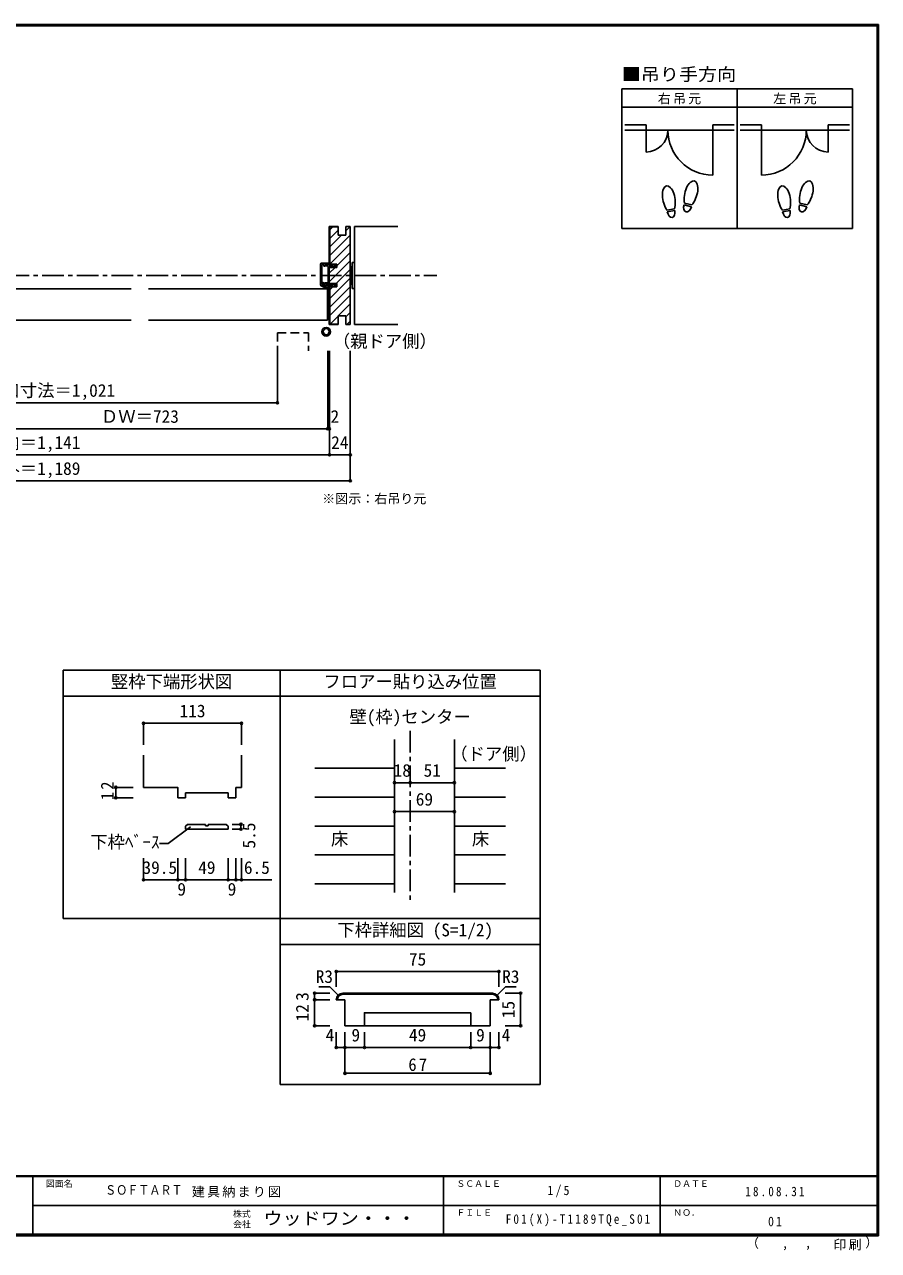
# Model space of a CAD drawing. Units: millimetres, scale not verified, with parts at other scales. Extents: x -973 to 977, y -718 to 696.
# Drawn here: x -8 to 977, y -718 to 696 of the extents above; entities that cross this region are included whole.
import ezdxf
from ezdxf.enums import TextEntityAlignment as Align

# ---------------------------------------------------------------- set-up
doc = ezdxf.new("R2010")
doc.units = ezdxf.units.MM
doc.header["$LTSCALE"] = 5
doc.header["$PDMODE"] = 32
doc.header["$PDSIZE"] = 2.5
doc.linetypes.add('CHAIN1', pattern=[8, 5, -1, 1, -1])
doc.linetypes.add('DASHED2', pattern=[3, 2, -1])
for name, color, linetype in [('0-0_補助線', 7, 'Continuous'), ('0-1_通り芯', 4, 'CHAIN1'), ('0-3_仕上げ', 7, 'Continuous'), ('0-4_枠', 3, 'Continuous'), ('0-6_扉', 6, 'Continuous'), ('0-7_金物', 7, 'Continuous'), ('0-8_戸当り', 7, 'Continuous'), ('0-A_文字', 7, 'Continuous'), ('0-B_寸法', 7, 'Continuous'), ('0-C_ハッチ', 4, 'Continuous'), ('1-4_枠', 3, 'Continuous'), ('1-B_寸法', 7, 'Continuous'), ('F-0_補助線', 7, 'Continuous'), ('F-1_枠', 6, 'Continuous'), ('F-A_文字', 7, 'Continuous')]:
    doc.layers.add(name, color=color, linetype=linetype)
doc.styles.add('HGP明朝B', font='')
doc.styles.add('ＭＳ ゴシック', font='')
doc.styles.get('HGP明朝B').set_extended_font_data('HGP明朝B')
doc.styles.get('ＭＳ ゴシック').set_extended_font_data('MS Gothic')

# ---------------------------------------------------------------- blocks, each defined once
blk = doc.blocks.new('01')
at = {"layer": '0-0_補助線'}
for p, q in [((-5.765, 14.562), (-5.765, -9.938)), ((-4.765, 15.562), (3.935, 15.562)), ((4.133, 15.036), (2.233, 13.586)), ((11.735, 12.512), (8.735, 14.412)), ((-4.265, -8.938), (-4.265, 14.062)), ((-4.265, 14.062), (-2.165, 14.062)), ((-2.165, 14.062), (-2.165, 12.062)), ((-2.165, 12.062), (-0.965, 12.062)), ((-0.965, 14.062), (1.735, 14.062)), ((-0.965, 12.062), (-0.965, 14.062)), ((1.348, 14.049), (-0.37, 13.576)), ((0.901, 12.76), (0.04, 12.448)), ((1.735, 13.812), (1.735, 14.062)), ((1.735, 13.762), (1.735, 13.512)), ((4.235, 13.512), (1.735, 13.512)), ((2.235, 12.312), (1.735, 12.312)), ((2.735, -6.438), (2.735, 11.812)), ((4.235, 13.262), (4.235, 13.512)), ((8.735, 11.762), (4.235, 11.762)), ((8.735, 11.012), (11.735, 12.512)), ((8.735, 11.012), (8.735, 11.762)), ((-5.265, -10.438), (1.735, -10.438)), ((0.93, -13.548), (-5.265, -10.438)), ((-4.265, -8.938), (-0.265, -8.938)), ((-1.282, -8.784), (-3.773, -8.007)), ((1.244, -12.923), (-3.705, -10.438)), ((-0.734, -7.488), (-3.356, -6.67)), ((-0.265, -8.889), (-0.265, -8.938)), ((2.235, -6.938), (0.275, -6.938)), ((1.735, -9.738), (0.532, -8.486)), ((1.735, -10.438), (1.735, -9.738)), ((2.835, -11.938), (2.835, -9.438)), ((3.535, -11.938), (3.535, -10.438)), ((3.535, -10.438), (8.735, -10.438)), ((8.735, -8.188), (8.735, -8.938)), ((8.735, -10.438), (8.735, -11.588))]:
    blk.add_line(p, q, dxfattribs=at)
for points in [[(4.235, 13.262), (8.735, 13.262), (8.735, 14.412)], [(8.735, -8.938), (4.235, -8.938), (4.235, 11.762)], [(3.535, -10.438), (3.535, -9.438), (2.735, -9.438), (2.735, -8.338), (0.398, -8.338)], [(8.735, -8.188), (11.735, -9.688), (8.735, -11.588)]]:
    blk.add_lwpolyline(points, dxfattribs=at)
for centre, radius, start, end in [((-4.765, 14.562), 1, 90, 180), ((3.935, 15.262), 0.3, 311.34778, 90), ((-0.165, 13.012), 0.6, 106.79003, 180), ((-0.165, 13.012), 0.6, 180, 293.33765), ((1.735, 13.312), 1, 213.47738, 270), ((1.435, 13.762), 0.3, 0, 106.79003), ((2.035, 13.812), 0.3, 180, 311.34778), ((2.235, 11.812), 0.5, 0, 90), ((-5.265, -9.938), 0.5, 180, 270), ((-3.565, -7.338), 0.7, 72.67017, 252.67017), ((-0.925, -7.638), 1.2, 252.67017, 311.40962), ((0.275, -8.138), 1.2, 90, 147.21126), ((0.235, -8.889), 0.5, 53.61521, 180), ((0.398, -9.138), 0.8, 90, 131.40962), ((1.735, -11.938), 1.8, 243.42485, 360), ((1.735, -11.938), 1.1, 243.42485, 360), ((2.235, -6.438), 0.5, 270, 0)]:
    blk.add_arc(centre, radius, start, end, dxfattribs=at)

msp = doc.modelspace()

# ---------------------------------------------------------------- linework, layer by layer
at = {"layer": '0-0_補助線'}
for radius in [5, 3.5]:
    msp.add_circle((339.872, 341.628), radius, dxfattribs=at)
at = {"layer": '0-1_通り芯'}
for p, q in [((-467.5, 406.5), (467.5, 406.5)), ((436.653, -118.5), (436.653, -315.007))]:
    msp.add_line(p, q, dxfattribs=at)
at = {"layer": '0-3_仕上げ'}
for p, q in [((422.5, 463), (372.5, 463)), ((372.5, 463), (372.5, 350)), ((422.5, 350), (372.5, 350))]:
    msp.add_line(p, q, dxfattribs=at)
at = {"layer": '0-3_仕上げ', "color": 4}
for p, q in [((326.653, -161.801), (418.653, -161.801)), ((546.653, -161.801), (487.653, -161.801)), ((326.653, -195.103), (418.653, -195.103)), ((546.653, -195.103), (487.653, -195.103)), ((326.653, -228.404), (418.653, -228.404)), ((546.653, -228.404), (487.653, -228.404)), ((326.653, -261.706), (418.653, -261.706)), ((546.653, -261.706), (487.653, -261.706)), ((326.653, -295.007), (418.653, -295.007)), ((546.653, -295.007), (487.653, -295.007))]:
    msp.add_line(p, q, dxfattribs=at)
at = {"layer": '0-4_枠'}
for p, q in [((343.5, 419.5), (343.5, 463)), ((353.5, 463), (343.5, 463)), ((344, 419.5), (344, 462.5)), ((353.5, 462.5), (344, 462.5)), ((353.5, 463), (353.5, 453)), ((362.5, 453), (353.5, 453)), ((367.5, 463), (362.5, 463)), ((362.5, 453), (362.5, 463)), ((367.5, 463), (367.5, 350)), ((352, 419.5), (343.5, 419.5)), ((343.5, 415.8), (352, 415.8)), ((343.5, 397.2), (343.5, 415.8)), ((352, 415.8), (352, 419.5)), ((343.5, 397.2), (352, 397.2)), ((352, 393.5), (352, 397.2)), ((343.5, 393.5), (343.5, 350)), ((352, 393.5), (343.5, 393.5)), ((344, 393.5), (344, 350.5)), ((362.5, 360), (353.5, 360)), ((353.5, 350), (353.5, 360)), ((362.5, 350), (362.5, 360)), ((353.5, 350), (343.5, 350)), ((353.5, 350.5), (344, 350.5)), ((367.5, 350), (362.5, 350)), ((418.653, -305.007), (418.653, -128.5)), ((487.653, -128.5), (487.653, -305.007)), ((242.307, -146.826), (242.307, -183.786)), ((168.807, -195.786), (177.807, -195.786)), ((177.807, -190.086), (226.807, -190.086)), ((177.807, -190.086), (177.807, -195.786)), ((226.807, -190.086), (226.807, -195.786)), ((226.807, -195.786), (235.807, -195.786)), ((235.807, -183.786), (235.807, -195.786)), ((235.807, -183.786), (242.307, -183.786))]:
    msp.add_line(p, q, dxfattribs=at)
msp.add_lwpolyline([(129.307, -146.826), (129.307, -183.786), (168.807, -183.786), (168.807, -195.786)], dxfattribs=at)
at = {"layer": '0-6_扉'}
for p, q in [((-91.537, 391), (114.982, 391)), ((134.982, 391), (341.5, 391)), ((341.5, 391), (341.5, 355)), ((-91.537, 355), (114.982, 355)), ((134.982, 355), (341.5, 355))]:
    msp.add_line(p, q, dxfattribs=at)
at = {"layer": '0-6_扉', "linetype": 'DASHED2'}
for p, q in [((283.658, 340.381), (319.658, 340.381)), ((283.658, 340.381), (283.658, 319.657)), ((319.658, 340.381), (319.658, 319.657))]:
    msp.add_line(p, q, dxfattribs=at)
at = {"layer": '0-7_金物'}
for p, q in [((368, 415.5), (367.5, 415.5)), ((368, 416.5), (368, 396.5)), ((370, 416.5), (368, 416.5)), ((372.5, 421.5), (370, 421.5)), ((370, 421.5), (370, 391.5)), ((372.5, 421.5), (372.5, 391.5)), ((368, 397.5), (367.5, 397.5)), ((370, 396.5), (368, 396.5)), ((372.5, 391.5), (370, 391.5))]:
    msp.add_line(p, q, dxfattribs=at)
at = {"layer": '0-8_戸当り', "color": 2}
for p, q in [((708.639, 580.308), (684.139, 580.308)), ((708.639, 580.308), (708.639, 548.808)), ((785.639, 580.308), (810.139, 580.308)), ((785.639, 580.308), (785.639, 522.208)), ((841.639, 580.308), (817.139, 580.308)), ((841.639, 580.308), (841.639, 522.208)), ((918.639, 580.308), (943.139, 580.308)), ((918.639, 580.308), (918.639, 548.808)), ((684.139, 574.008), (810.139, 574.008)), ((943.139, 574.008), (817.139, 574.008))]:
    msp.add_line(p, q, dxfattribs=at)
at = {"layer": '0-8_戸当り', "color": 3}
for p, q in [((741.457, 483.378), (732.811, 481.853)), ((741.822, 481.31), (733.175, 479.785)), ((760.924, 485.706), (752.444, 487.978)), ((761.468, 487.735), (752.987, 490.007)), ((874.457, 483.378), (865.811, 481.853)), ((874.822, 481.31), (866.175, 479.785)), ((893.924, 485.706), (885.444, 487.978)), ((894.468, 487.735), (885.987, 490.007))]:
    msp.add_line(p, q, dxfattribs=at)
at = {"layer": '0-8_戸当り', "color": 2}
for centre, radius, start, end in [((708.639, 574.008), 25.2, 270, 0), ((785.639, 574.008), 51.8, 180, 270), ((841.639, 574.008), 51.8, 270, 0), ((918.639, 574.008), 25.2, 180, 270)]:
    msp.add_arc(centre, radius, start, end, dxfattribs=at)
at = {"layer": '0-8_戸当り', "color": 3}
for centre, major_axis, ratio, start_param, end_param in [((734.795, 495.877), (-2.445, 13.867), 0.5, 4.34059143, 8.22577918), ((760.713, 501.878), (3.644, 13.601), 0.5, 4.34059143, 8.22577918), ((867.795, 495.877), (-2.445, 13.867), 0.5, 4.34059143, 8.22577918), ((893.713, 501.878), (3.644, 13.601), 0.5, 4.34059143, 8.22577918), ((760.609, 501.489), (4.416, 16.48), 0.4, 1.85063327, 2.44287679), ((760.609, 501.489), (4.416, 16.48), 0.4, 3.84030852, 4.43255203), ((893.609, 501.489), (4.416, 16.48), 0.4, 1.85063327, 2.44287679), ((893.609, 501.489), (4.416, 16.48), 0.4, 3.84030852, 4.43255203), ((734.865, 495.481), (-2.963, 16.802), 0.4, 1.85063327, 2.44287679), ((737.498, 480.548), (-1.27, 7.205), 0.6, 1.57079633, 4.71238898), ((734.865, 495.481), (-2.963, 16.802), 0.4, 3.84030852, 4.43255203), ((756.684, 486.842), (1.894, 7.067), 0.6, 1.57079633, 4.71238898), ((867.865, 495.481), (-2.963, 16.802), 0.4, 1.85063327, 2.44287679), ((870.498, 480.548), (-1.27, 7.205), 0.6, 1.57079633, 4.71238898), ((867.865, 495.481), (-2.963, 16.802), 0.4, 3.84030852, 4.43255203), ((889.684, 486.842), (1.894, 7.067), 0.6, 1.57079633, 4.71238898)]:
    msp.add_ellipse(centre, major_axis=major_axis, ratio=ratio, start_param=start_param, end_param=end_param, dxfattribs=at)
at = {"layer": '0-A_文字', "color": 3}
for p, q in [((680.639, 621.667), (680.639, 460.667)), ((946.639, 621.667), (680.639, 621.667)), ((813.639, 621.667), (813.639, 460.667)), ((680.639, 600.667), (946.639, 600.667)), ((36.653, -48.5), (36.653, -335.007)), ((586.653, -48.5), (586.653, -526.5)), ((286.653, -78.5), (36.653, -78.5)), ((586.653, -78.5), (286.653, -78.5)), ((286.653, -300.825), (286.653, -335.007)), ((36.653, -335.007), (286.653, -335.007)), ((286.653, -335.007), (586.653, -335.007)), ((586.653, -365.007), (286.653, -365.007)), ((586.653, -526.5), (286.653, -526.5))]:
    msp.add_line(p, q, dxfattribs=at)
at = {"layer": '0-A_文字'}
for p, q in [((183.462, -229.195), (157.662, -248.545)), ((177.807, -228.612), (179.928, -226.491)), ((177.807, -228.612), (177.807, -231.991)), ((226.807, -231.991), (177.807, -231.991)), ((200.807, -226.491), (179.928, -226.491)), ((203.807, -227.991), (203.807, -226.491)), ((224.686, -226.491), (203.807, -226.491)), ((224.686, -226.491), (226.807, -228.612)), ((226.807, -228.612), (226.807, -231.991)), ((147.817, -248.545), (157.662, -248.545))]:
    msp.add_line(p, q, dxfattribs=at)
at = {"layer": '0-A_文字', "color": 3}
for points in [[(946.639, 621.667), (946.639, 460.667), (680.639, 460.667)], [(36.653, -48.5), (286.653, -48.5), (586.653, -48.5)], [(286.653, -48.5), (286.653, -335.007), (286.653, -526.5)]]:
    msp.add_lwpolyline(points, dxfattribs=at)
at = {"layer": '0-A_文字'}
msp.add_lwpolyline([(203.807, -227.991), (200.807, -227.991), (200.807, -226.491)], dxfattribs=at)
at = {"layer": '0-B_寸法', "color": 4}
for p, q in [((283.658, 259.657), (283.658, 319.657)), ((341.653, 229.657), (341.653, 319.657)), ((343.653, 199.657), (343.653, 319.657)), ((367.653, 169.657), (367.653, 319.657)), ((-280.352, 259.657), (283.658, 259.657)), ((343.653, 229.657), (-341.347, 229.657)), ((367.653, 199.657), (-365.347, 199.657)), ((367.653, 169.657), (-365.347, 169.657)), ((242.307, -109.894), (242.307, -134.894)), ((487.653, -178.452), (418.653, -178.452)), ((97.249, -195.786), (117.249, -195.786)), ((418.653, -211.753), (487.653, -211.753)), ((241.56, -226.491), (231.56, -226.491)), ((241.56, -231.991), (231.56, -231.991)), ((241.56, -226.491), (241.56, -231.991)), ((129.307, -290.48), (129.307, -265.48)), ((168.807, -290.48), (168.807, -265.48)), ((177.807, -290.48), (177.807, -265.48)), ((226.807, -290.48), (226.807, -265.48)), ((235.807, -290.48), (235.807, -265.48)), ((242.307, -290.48), (242.307, -265.48)), ((129.307, -290.48), (277.067, -290.48))]:
    msp.add_line(p, q, dxfattribs=at)
for points in [[(242.307, -109.894), (129.307, -109.894), (129.307, -134.894)], [(97.249, -195.786), (97.249, -183.786), (117.249, -183.786)]]:
    msp.add_lwpolyline(points, dxfattribs=at)
at = {"layer": '0-B_寸法'}
for p in [(283.658, 259.657), (341.653, 229.657), (343.653, 229.657), (343.653, 199.657), (367.653, 199.657), (367.653, 169.657), (129.307, -109.894), (242.307, -109.894), (97.249, -183.786), (418.653, -178.452), (436.653, -178.452), (487.653, -178.452), (97.249, -195.786), (418.653, -211.753), (487.653, -211.753), (241.56, -226.491), (241.56, -231.991), (129.307, -290.48), (168.807, -290.48), (177.807, -290.48), (226.807, -290.48), (235.807, -290.48), (242.307, -290.48)]:
    msp.add_point(p, dxfattribs=at)
at = {"layer": '0-C_ハッチ'}
for p, q in [((344, 459.115), (347.385, 462.5)), ((344, 449.215), (353.5, 458.715)), ((344, 439.316), (357.684, 453)), ((344, 429.416), (367.5, 452.916)), ((362.5, 457.816), (367.5, 462.816)), ((344, 419.517), (367.5, 443.017)), ((352, 417.617), (367.5, 433.117)), ((343.5, 399.218), (367.5, 423.218)), ((343.5, 409.117), (350.183, 415.8)), ((351.382, 397.2), (367.5, 413.318)), ((344, 379.919), (367.5, 403.419)), ((344, 370.019), (367.5, 393.519)), ((344, 389.818), (347.682, 393.5)), ((344, 360.12), (367.5, 383.62)), ((353.78, 360), (367.5, 373.72)), ((344.28, 350.5), (353.5, 359.72)), ((362.5, 358.821), (367.5, 363.821)), ((363.579, 350), (367.5, 353.921))]:
    msp.add_line(p, q, dxfattribs=at)
at = {"layer": '1-4_枠'}
for p, q in [((359.022, -421.188), (531.522, -421.188)), ((359.022, -422.438), (531.522, -422.438)), ((361.522, -428.688), (351.522, -428.688)), ((361.522, -458.688), (361.522, -428.688)), ((529.022, -428.688), (539.022, -428.688)), ((529.022, -458.688), (529.022, -428.688)), ((506.522, -458.688), (506.522, -443.688)), ((529.022, -458.688), (361.522, -458.688))]:
    msp.add_line(p, q, dxfattribs=at)
msp.add_lwpolyline([(384.022, -458.688), (384.022, -443.688), (506.522, -443.688)], dxfattribs=at)
for centre, radius, start, end in [((359.022, -428.688), 7.5, 90, 180), ((359.022, -428.688), 6.25, 90, 180), ((531.522, -428.688), 7.5, 0, 90), ((531.522, -428.688), 6.25, 0, 90)]:
    msp.add_arc(centre, radius, start, end, dxfattribs=at)
at = {"layer": '1-B_寸法', "color": 4}
for p, q in [((351.522, -396.188), (351.522, -413.688)), ((351.522, -396.188), (539.022, -396.188)), ((539.022, -396.188), (539.022, -413.688)), ((326.522, -421.188), (344.022, -421.188)), ((344.022, -413.688), (331.522, -413.688)), ((353.719, -423.385), (344.022, -413.688)), ((536.825, -423.385), (546.522, -413.688)), ((564.022, -421.188), (546.309, -421.188)), ((546.522, -413.688), (559.022, -413.688)), ((564.022, -421.188), (564.022, -458.688)), ((326.522, -428.688), (344.022, -428.688)), ((351.522, -483.688), (351.522, -466.188)), ((361.522, -483.688), (361.522, -466.188)), ((384.022, -483.688), (384.022, -466.188)), ((506.522, -483.688), (506.522, -466.188)), ((529.022, -483.688), (529.022, -466.188)), ((539.022, -483.688), (539.022, -466.188)), ((564.022, -458.688), (546.309, -458.688)), ((351.522, -483.688), (539.022, -483.688)), ((361.522, -513.501), (361.522, -485.055)), ((529.022, -513.501), (529.022, -485.055)), ((361.522, -513.501), (529.022, -513.501))]:
    msp.add_line(p, q, dxfattribs=at)
msp.add_lwpolyline([(326.522, -421.188), (326.522, -458.688), (344.022, -458.688)], dxfattribs=at)
at = {"layer": '1-B_寸法'}
for p in [(351.522, -396.188), (539.022, -396.188), (326.522, -421.188), (564.022, -421.188), (326.522, -428.688), (326.522, -458.688), (564.022, -458.688), (351.522, -483.688), (361.522, -483.688), (384.022, -483.688), (506.522, -483.688), (529.022, -483.688), (539.022, -483.688), (361.522, -513.501), (529.022, -513.501)]:
    msp.add_point(p, dxfattribs=at)
at = {"layer": 'F-1_枠'}
for p, q in [((-973.347, 695.833), (976.653, 695.833)), ((-973.347, 695), (976.653, 695)), ((-973.347, 694.167), (976.653, 694.167)), ((974.986, 695.833), (974.986, -700.833)), ((975.82, 695.833), (975.82, -700.833)), ((976.653, 695.833), (976.653, -700.833)), ((976.653, -631.667), (-973.347, -631.667)), ((976.653, -632.5), (-973.347, -632.5)), ((1.653, -632.5), (1.653, -699.167)), ((474.986, -632.5), (474.986, -699.167)), ((724.986, -632.5), (724.986, -699.167)), ((1.653, -665.833), (974.986, -665.834)), ((976.653, -699.167), (-973.347, -699.167)), ((976.653, -700), (-973.347, -700)), ((976.653, -700.833), (-973.347, -700.833))]:
    msp.add_line(p, q, dxfattribs=at)

# ---------------------------------------------------------------- block references
at = {"layer": '0-0_補助線'}
msp.add_blockref('01', (339.265, 405.088), dxfattribs=at)

# ---------------------------------------------------------------- texts
at = {"layer": '0-A_文字', "style": 'ＭＳ ゴシック', "width": 1.1}
msp.add_text('■吊り手方向', height=14.66, dxfattribs=at).set_placement((680.639, 626.667), align=Align.BOTTOM_LEFT)
at = {"layer": '0-A_文字', "style": 'ＭＳ ゴシック'}
for s, height, p in [('（親ドア側）', 14.66, (347.5, 319)), ('※図示：右吊り元', 11, (335.31, 140.3)), ('竪枠下端形状図', 14.66, (91.653, -73.5)), ('フロアー貼り込み位置', 14.66, (336.653, -73.5)), ('壁(枠)センター', 14.66, (366.653, -114.091)), ('（ドア側）', 14.66, (482.944, -156.835)), ('下枠ﾍﾞｰｽ', 14.66, (67.817, -258.545)), ('床', 14.66, (345.403, -255.055)), ('床', 14.66, (507.903, -255.055)), ('下枠詳細図 (S=1/2)', 14.66, (352.644, -360.007))]:
    msp.add_text(s, height=height, dxfattribs=at).set_placement(p, align=Align.BOTTOM_LEFT)
at = {"layer": '0-A_文字', "char_height": 11, "attachment_point": 7, "style": 'ＭＳ ゴシック'}
for s, insert in [('\\T1.17;右吊元', (722.139, 603.667)), ('\\T1.17;左吊元', (855.262, 603.667))]:
    msp.add_mtext(s, dxfattribs=dict(at, insert=insert))
at = {"layer": '0-B_寸法', "style": 'ＭＳ ゴシック'}
for s, p in [('有効開口寸法＝1,021', (-93.347, 262.157)), ('ＤＷ＝723', (80.135, 232.157)), ('2', (344.872, 232.157)), ('枠内＝1,141', (-53.347, 202.157)), ('24', (345.653, 202.157)), ('枠外＝1,189', (-53.347, 172.157)), ('113', (170.807, -107.394)), ('18', (417.653, -175.952)), ('51', (452.153, -175.952)), ('69', (443.153, -209.253)), ('39.5', (128.057, -287.98)), ('49', (192.307, -287.98)), ('6.5', (245.035, -287.98)), ('9', (168.307, -312.98)), ('9', (226.307, -312.98))]:
    msp.add_text(s, height=14.66, dxfattribs=at).set_placement(p, align=Align.BOTTOM_LEFT)
msp.add_text('5.5', height=14.66, rotation=90, dxfattribs=at).set_placement((262.549, -254.289), align=Align.BOTTOM_LEFT)
at = {"layer": '0-B_寸法', "insert": (94.749, -198.531), "char_height": 14.66, "attachment_point": 7, "rotation": 90, "style": 'ＭＳ ゴシック'}
msp.add_mtext('\\T1.27;\\W0.95;12', dxfattribs=at)
at = {"layer": '1-B_寸法', "style": 'ＭＳ ゴシック'}
for s, p in [('75', (435.272, -393.688)), ('R3', (327.772, -413.688)), ('R3', (542.772, -413.688)), ('4', (339.234, -481.188)), ('9', (369.022, -481.188)), ('49', (435.272, -481.188)), ('9', (512.772, -481.188)), ('4', (542.21, -481.188))]:
    msp.add_text(s, height=14.66, dxfattribs=at).set_placement(p, align=Align.BOTTOM_LEFT)
for s, p in [('3', (324.022, -429.938)), ('12', (324.022, -453.688)), ('15', (561.522, -449.938))]:
    msp.add_text(s, height=14.66, rotation=90, dxfattribs=at).set_placement(p, align=Align.BOTTOM_LEFT)
at = {"layer": '1-B_寸法', "insert": (434.647, -511.001), "char_height": 14.66, "attachment_point": 7, "style": 'ＭＳ ゴシック'}
msp.add_mtext('\\T1.27;\\W0.95;67', dxfattribs=at)
at = {"layer": 'F-0_補助線', "style": 'HGP明朝B', "width": 0.85}
msp.add_text('ＳＯＦＴＡＲＴ', height=11, dxfattribs=at).set_placement((84.986, -656.798), align=Align.BOTTOM_LEFT)
at = {"layer": 'F-0_補助線', "insert": (185.035, -656.798), "char_height": 11, "attachment_point": 7, "style": 'ＭＳ ゴシック'}
msp.add_mtext('\\T1.17;建具納まり図', dxfattribs=at)
at = {"layer": 'F-A_文字', "style": 'ＭＳ ゴシック'}
for s, height, p in [('図面名', 7.331, (16.653, -646.667)), ('ＳＣＡＬＥ', 7.331, (489.986, -646.667)), ('ＤＡＴＥ', 7.331, (739.986, -646.667)), ('株式', 7.331, (232.486, -681.5)), ('ＦＩＬＥ', 7.331, (489.986, -680)), ('ＮＯ．', 7.331, (739.986, -680.001)), ('会社', 7.331, (232.486, -693.5)), ('（', 11, (823.992, -718.052)), ('）', 11, (961.387, -717.355)), (',', 11, (865.199, -718.052)), (',', 11, (891.686, -717.588))]:
    msp.add_text(s, height=height, dxfattribs=at).set_placement(p, align=Align.BOTTOM_LEFT)
at = {"layer": 'F-A_文字', "style": 'ＭＳ ゴシック', "width": 1.1}
msp.add_text('ウッドワン・・・', height=14.66, dxfattribs=at).set_placement((267.486, -692.5), align=Align.BOTTOM_LEFT)
at = {"layer": 'F-A_文字', "char_height": 11, "attachment_point": 7, "style": 'ＭＳ ゴシック'}
for s, insert in [('\\T1.38;\\W0.9;1/5', (594.986, -656.667)), ('\\T1.39;\\W0.85;18.08.31', (823.111, -655.417)), ('\\T1.4;\\W0.85;F01(X)-T1189TQe_S01', (546.861, -690.001)), ('\\T1.36;\\W0.9;01', (849.361, -690.001)), ('\\T1.17;印刷', (924.678, -717.82))]:
    msp.add_mtext(s, dxfattribs=dict(at, insert=insert))

doc.saveas('drawing.dxf')
